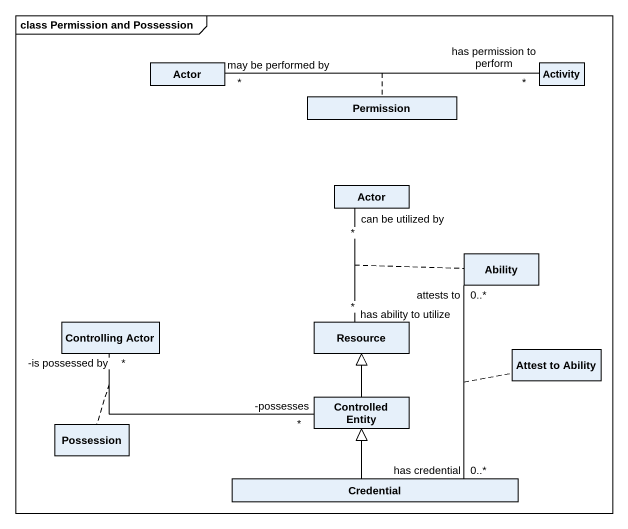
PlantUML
@startuml
mainframe class Permission and Possession
hide circle
hide empty members
class "Actor" as Actor_
class Activity
class Permission
class "Actor" as Actor__2
class Ability
class "Controlling Actor" as Controlling_Actor
class Resource
class "Attest to Ability" as Attest_to_Ability
class "Controlled Entity" as Controlled_Entity
class Possession
class Credential
Actor_ "may be performed by\n*" -right- "has permission to perform\n*" Activity
(Actor_, Activity) .. Permission
Controlling_Actor "-is possessed by\n*" -right- "-possesses\n*" Controlled_Entity
(Controlling_Actor, Controlled_Entity) .. Possession
Resource "has ability to utilize\n*" -up- "can be utilized by\n*" Actor__2
(Resource, Actor__2) .. Ability
Controlled_Entity -up-|> Resource
Credential "has credential\n0..*" -up- "attests to\n0..*" Ability
(Credential, Ability) .. Attest_to_Ability
Credential -up-|> Controlled_Entity
@enduml
